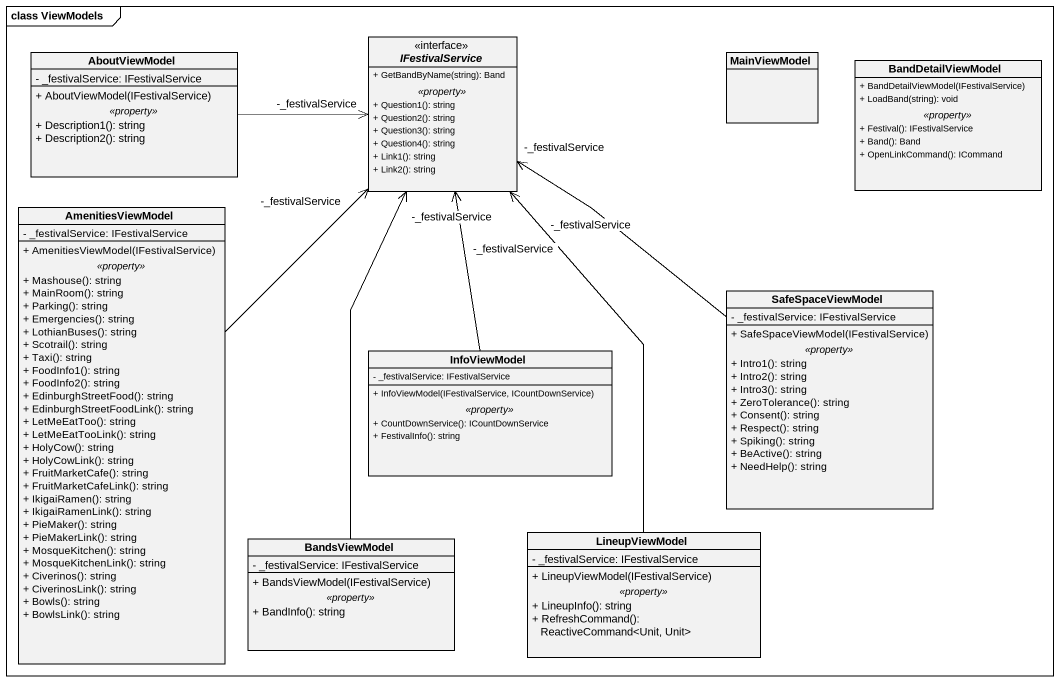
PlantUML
@startuml
mainframe class ViewModels
hide circle
hide empty members
skinparam classAttributeIconSize 0
class AboutViewModel {
  - _festivalService: IFestivalService
  --
  + AboutViewModel(IFestivalService)
  .. <<property>> ..
  + Description1(): string
  + Description2(): string
}
interface IFestivalService {
  + GetBandByName(string): Band
  .. <<property>> ..
  + Question1(): string
  + Question2(): string
  + Question3(): string
  + Question4(): string
  + Link1(): string
  + Link2(): string
}
class MainViewModel
class BandDetailViewModel {
  + BandDetailViewModel(IFestivalService)
  + LoadBand(string): void
  .. <<property>> ..
  + Festival(): IFestivalService
  + Band(): Band
  + OpenLinkCommand(): ICommand
}
class AmenitiesViewModel {
  - _festivalService: IFestivalService
  --
  + AmenitiesViewModel(IFestivalService)
  .. <<property>> ..
  + Mashouse(): string
  + MainRoom(): string
  + Parking(): string
  + Emergencies(): string
  + LothianBuses(): string
  + Scotrail(): string
  + Taxi(): string
  + FoodInfo1(): string
  + FoodInfo2(): string
  + EdinburghStreetFood(): string
  + EdinburghStreetFoodLink(): string
  + LetMeEatToo(): string
  + LetMeEatTooLink(): string
  + HolyCow(): string
  + HolyCowLink(): string
  + FruitMarketCafe(): string
  + FruitMarketCafeLink(): string
  + IkigaiRamen(): string
  + IkigaiRamenLink(): string
  + PieMaker(): string
  + PieMakerLink(): string
  + MosqueKitchen(): string
  + MosqueKitchenLink(): string
  + Civerinos(): string
  + CiverinosLink(): string
  + Bowls(): string
  + BowlsLink(): string
}
class SafeSpaceViewModel {
  - _festivalService: IFestivalService
  --
  + SafeSpaceViewModel(IFestivalService)
  .. <<property>> ..
  + Intro1(): string
  + Intro2(): string
  + Intro3(): string
  + ZeroTolerance(): string
  + Consent(): string
  + Respect(): string
  + Spiking(): string
  + BeActive(): string
  + NeedHelp(): string
}
class InfoViewModel {
  - _festivalService: IFestivalService
  --
  + InfoViewModel(IFestivalService, ICountDownService)
  .. <<property>> ..
  + CountDownService(): ICountDownService
  + FestivalInfo(): string
}
class BandsViewModel {
  - _festivalService: IFestivalService
  --
  + BandsViewModel(IFestivalService)
  .. <<property>> ..
  + BandInfo(): string
}
class LineupViewModel {
  - _festivalService: IFestivalService
  --
  + LineupViewModel(IFestivalService)
  .. <<property>> ..
  + LineupInfo(): string
  + RefreshCommand(): ReactiveCommand<Unit, Unit>
}
AboutViewModel -right-> "-_festivalService" IFestivalService
AmenitiesViewModel -up-> "-_festivalService" IFestivalService
SafeSpaceViewModel -up-> "-_festivalService" IFestivalService
InfoViewModel -up-> "-_festivalService" IFestivalService
BandsViewModel -up-> "-_festivalService" IFestivalService
LineupViewModel -up-> "-_festivalService" IFestivalService
@enduml
